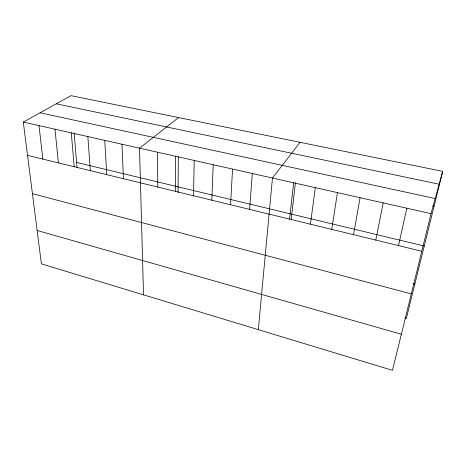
<?xml version="1.0" encoding="UTF-8"?>
<svg xmlns="http://www.w3.org/2000/svg" width="466" height="466" viewBox="0 0 466 466"><rect width="100%" height="100%" fill="white"/><g stroke="black" fill="none" stroke-linecap="round" stroke-linejoin="round"><path stroke-width="0.7" d="M175.472 191.363L175.641 156.291M178.059 192.58L178.315 156.786M193.477 195.743L194.24 160.467M211.832 200.205L213.207 164.725M230.548 204.755L232.563 169.071M249.625 209.397L252.304 173.503M258.304 329.648L272.459 178.029L300.052 142.316M289.543 219.107L293.656 182.788M291.163 219.783L295.421 182.678M310.432 224.187L315.313 187.652M331.757 229.371L337.448 192.621M353.543 234.672L360.067 197.701M375.794 240.083L383.192 202.896M398.535 245.611L406.847 208.209M442.7 171.371L431.038 213.638L392.471 370.342L41.387 263.867L23.3 122.08L71.007 95.658L442.7 171.371L406.352 318.389L404.983 318.01M178.6 117.578L139.515 148.176L143.516 294.838M56.275 103.813L439.153 184.221M40.093 112.778L435.197 198.551M432.693 205.914L434.085 206.217M23.3 122.08L431.038 213.638M76.628 162.448L424.241 246.036M27.552 155.388L421.777 251.261M413.464 283.718L414.833 284.074M32.434 193.675L411.286 293.883M37.129 230.472L401.354 334.233M38.998 125.604L42.825 159.104M54.988 129.193L58.378 162.884M71.269 132.851L74.205 166.735M74.158 133.09L77.036 167.306M87.853 136.573L90.322 170.655M104.751 140.371L106.731 174.645M121.97 144.233L123.438 178.711M157.403 152.19L157.805 187.064"/></g></svg>
